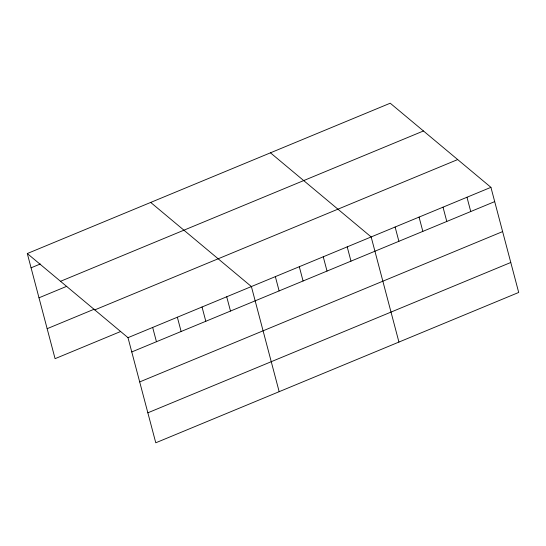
<?xml version="1.0" encoding="UTF-8"?>
<svg xmlns="http://www.w3.org/2000/svg" width="546" height="546" viewBox="0 0 546 546"><rect width="100%" height="100%" fill="white"/><g stroke="black" fill="none" stroke-linecap="round" stroke-linejoin="round"><path stroke-width="0.82" d="M27.3 253.542L390.226 103.208L490.922 187.333L518.7 292.458L155.774 442.792L127.996 337.667L27.3 253.542L55.078 358.667L120.632 331.511M31.074 267.82L40.329 263.991M60.531 281.299L423.457 130.972M38.991 297.802L66.755 286.302M47.154 328.685L94.199 309.2M94.772 309.903L457.691 159.569M127.996 337.667L490.922 187.333M131.77 351.945L494.696 201.617M139.694 381.927L502.62 231.593M147.857 412.81L510.776 262.483M270.461 152.819L371.157 236.944L398.935 342.069M150.696 202.43L251.392 286.554L279.17 391.68M466.973 197.256L470.748 211.541M443.018 207.18L446.792 221.458M419.062 217.096L422.836 231.381M395.113 227.02L398.887 241.305M347.208 246.867L350.982 261.145M323.252 256.784L327.027 271.069M299.297 266.707L303.071 280.992M275.348 276.631L279.122 290.916M226.713 296.771L230.487 311.056M202.034 306.995L205.808 321.28M177.354 317.219L181.129 331.504M152.675 327.443L156.449 341.728"/></g></svg>
